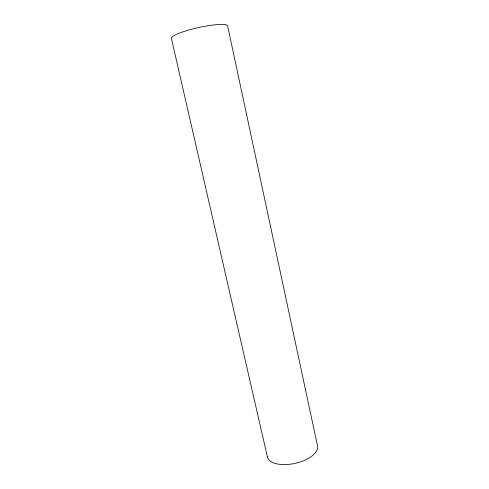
<?xml version="1.0" encoding="UTF-8"?>
<svg xmlns="http://www.w3.org/2000/svg" width="489" height="489" viewBox="0 0 489 489"><rect width="100%" height="100%" fill="white"/><g stroke="black" fill="none" stroke-linecap="round" stroke-linejoin="round"><path stroke-width="0.73" d="M267.379 456.757L171.431 38.484A28.814 4.676 -12.5 0 1 199.06 27.451A28.814 4.676 -12.5 0 1 227.672 26.198L317.361 445.192A25.672 12.237 -12.5 0 1 295.619 463.26A25.672 12.237 -12.5 0 1 267.379 456.757"/></g></svg>
